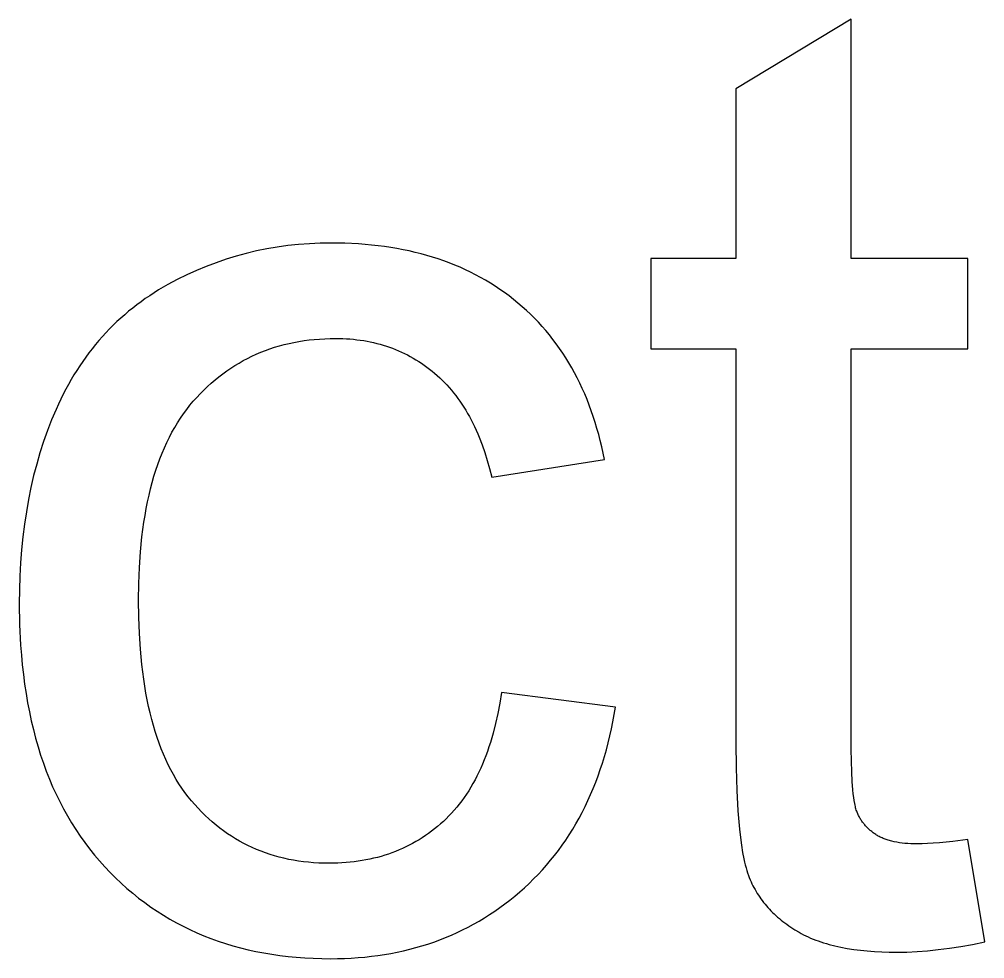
# Model space of a CAD drawing. Extents: x -81 to 81, y -56 to 81.
# Drawn here: x 28.16 to 36.33, y -55.96 to -48.01 of the extents above; entities that cross this region are included whole.
import ezdxf

# ---------------------------------------------------------------- set-up
doc = ezdxf.new("R2010")
doc.units = 0
doc.layers.add('MOSFET', color=7, linetype='CONTINUOUS')

msp = doc.modelspace()

# ---------------------------------------------------------------- linework, layer by layer
at = {"layer": 'MOSFET'}
for p, q in [((35.2025, -48.0102), (34.2263, -48.5992)), ((35.2025, -50.0334), (35.2025, -48.0102)), ((34.2263, -48.5992), (34.2263, -50.0334)), ((30.6166, -49.908), (30.5254, -49.9149)), ((30.7087, -49.9039), (30.6166, -49.908)), ((30.8016, -49.9025), (30.7087, -49.9039)), ((30.9182, -49.9044), (30.8016, -49.9025)), ((31.0321, -49.91), (30.9182, -49.9044)), ((31.0881, -49.9142), (31.0321, -49.91)), ((30.0825, -49.9905), (29.9965, -50.0138)), ((30.1693, -49.9698), (30.0825, -49.9905)), ((30.257, -49.952), (30.1693, -49.9698)), ((30.3456, -49.9369), (30.257, -49.952)), ((30.4351, -49.9245), (30.3456, -49.9369)), ((30.5254, -49.9149), (30.4351, -49.9245)), ((31.1433, -49.9193), (31.0881, -49.9142)), ((31.1979, -49.9254), (31.1433, -49.9193)), ((31.2519, -49.9323), (31.1979, -49.9254)), ((31.3051, -49.9403), (31.2519, -49.9323)), ((31.3577, -49.9491), (31.3051, -49.9403)), ((31.4096, -49.9589), (31.3577, -49.9491)), ((31.4609, -49.9696), (31.4096, -49.9589)), ((31.5115, -49.9813), (31.4609, -49.9696)), ((31.5614, -49.9939), (31.5115, -49.9813)), ((31.6106, -50.0074), (31.5614, -49.9939)), ((29.8272, -50.0688), (29.7439, -50.1004)), ((29.9114, -50.0399), (29.8272, -50.0688)), ((29.9965, -50.0138), (29.9114, -50.0399)), ((31.6592, -50.0218), (31.6106, -50.0074)), ((31.7071, -50.0372), (31.6592, -50.0218)), ((31.7543, -50.0535), (31.7071, -50.0372)), ((31.8008, -50.0707), (31.7543, -50.0535)), ((31.8467, -50.0889), (31.8008, -50.0707)), ((33.5065, -50.0334), (33.5065, -50.7969)), ((34.2263, -50.0334), (33.5065, -50.0334)), ((36.1895, -50.0334), (35.2025, -50.0334)), ((36.1895, -50.7969), (36.1895, -50.0334)), ((29.6614, -50.1347), (29.5798, -50.1718)), ((29.7439, -50.1004), (29.6614, -50.1347)), ((31.8919, -50.108), (31.8467, -50.0889)), ((31.9365, -50.1281), (31.8919, -50.108)), ((31.9803, -50.149), (31.9365, -50.1281)), ((32.0235, -50.1709), (31.9803, -50.149)), ((29.4991, -50.2117), (29.4192, -50.2543)), ((29.5798, -50.1718), (29.4991, -50.2117)), ((32.066, -50.1938), (32.0235, -50.1709)), ((32.1079, -50.2175), (32.066, -50.1938)), ((32.1491, -50.2422), (32.1079, -50.2175)), ((29.3411, -50.2996), (29.303, -50.3233)), ((29.3798, -50.2766), (29.3411, -50.2996)), ((29.4192, -50.2543), (29.3798, -50.2766)), ((32.1896, -50.2679), (32.1491, -50.2422)), ((32.2294, -50.2944), (32.1896, -50.2679)), ((32.2686, -50.3219), (32.2294, -50.2944)), ((29.1924, -50.3985), (29.1568, -50.425)), ((29.2286, -50.3728), (29.1924, -50.3985)), ((29.2655, -50.3477), (29.2286, -50.3728)), ((29.303, -50.3233), (29.2655, -50.3477)), ((32.3071, -50.3503), (32.2686, -50.3219)), ((32.3449, -50.3797), (32.3071, -50.3503)), ((32.382, -50.4099), (32.3449, -50.3797)), ((29.0875, -50.4799), (29.0538, -50.5084)), ((29.1218, -50.4521), (29.0875, -50.4799)), ((29.1568, -50.425), (29.1218, -50.4521)), ((32.4182, -50.4409), (32.382, -50.4099)), ((32.4536, -50.4727), (32.4182, -50.4409)), ((32.4882, -50.5052), (32.4536, -50.4727)), ((29.0208, -50.5376), (28.9884, -50.5675)), ((29.0538, -50.5084), (29.0208, -50.5376)), ((32.5219, -50.5386), (32.4882, -50.5052)), ((32.5547, -50.5727), (32.5219, -50.5386)), ((28.9254, -50.6294), (28.8949, -50.6613)), ((28.9566, -50.5981), (28.9254, -50.6294)), ((28.9884, -50.5675), (28.9566, -50.5981)), ((32.5867, -50.6076), (32.5547, -50.5727)), ((32.6179, -50.6433), (32.5867, -50.6076)), ((32.6483, -50.6798), (32.6179, -50.6433)), ((28.8358, -50.7273), (28.8072, -50.7613)), ((28.865, -50.6939), (28.8358, -50.7273)), ((28.8949, -50.6613), (28.865, -50.6939)), ((30.5286, -50.7351), (30.5715, -50.7283)), ((30.5715, -50.7283), (30.6148, -50.7226)), ((30.6148, -50.7226), (30.6587, -50.7179)), ((30.6587, -50.7179), (30.7032, -50.7143)), ((30.7032, -50.7143), (30.7482, -50.7117)), ((30.7482, -50.7117), (30.7937, -50.7101)), ((30.7937, -50.7101), (30.8398, -50.7096)), ((30.8398, -50.7096), (30.8703, -50.7099)), ((30.8703, -50.7099), (30.9006, -50.7108)), ((30.9006, -50.7108), (30.9306, -50.7122)), ((30.9306, -50.7122), (30.9603, -50.7142)), ((30.9603, -50.7142), (30.9897, -50.7168)), ((30.9897, -50.7168), (31.0188, -50.72)), ((31.0188, -50.72), (31.0476, -50.7237)), ((31.0476, -50.7237), (31.0762, -50.728)), ((31.0762, -50.728), (31.1045, -50.7329)), ((32.6778, -50.7171), (32.6483, -50.6798)), ((32.7064, -50.7551), (32.6778, -50.7171)), ((28.7792, -50.796), (28.7518, -50.8313)), ((28.8072, -50.7613), (28.7792, -50.796)), ((30.2056, -50.8264), (30.2441, -50.8114)), ((30.2441, -50.8114), (30.2831, -50.7974)), ((30.2831, -50.7974), (30.3227, -50.7844)), ((30.3227, -50.7844), (30.3628, -50.7724)), ((30.3628, -50.7724), (30.4034, -50.7615)), ((30.4034, -50.7615), (30.4446, -50.7517)), ((30.4446, -50.7517), (30.4864, -50.7428)), ((30.4864, -50.7428), (30.5286, -50.7351)), ((31.1045, -50.7329), (31.1324, -50.7384)), ((31.1324, -50.7384), (31.1602, -50.7444)), ((31.1602, -50.7444), (31.1876, -50.751)), ((31.1876, -50.751), (31.2147, -50.7582)), ((31.2147, -50.7582), (31.2416, -50.766)), ((31.2416, -50.766), (31.2682, -50.7743)), ((31.2682, -50.7743), (31.2945, -50.7832)), ((31.2945, -50.7832), (31.3205, -50.7927)), ((31.3205, -50.7927), (31.3462, -50.8028)), ((31.3462, -50.8028), (31.3717, -50.8134)), ((32.7342, -50.7939), (32.7064, -50.7551)), ((32.7612, -50.8335), (32.7342, -50.7939)), ((33.5065, -50.7969), (34.2263, -50.7969)), ((34.2263, -50.7969), (34.2263, -54.1288)), ((35.2025, -50.7969), (36.1895, -50.7969)), ((35.2025, -54.1834), (35.2025, -50.7969)), ((28.7251, -50.8674), (28.699, -50.9042)), ((28.7518, -50.8313), (28.7251, -50.8674)), ((30.0571, -50.8971), (30.0935, -50.8778)), ((30.0935, -50.8778), (30.1303, -50.8597)), ((30.1303, -50.8597), (30.1677, -50.8425)), ((30.1677, -50.8425), (30.2056, -50.8264)), ((31.3717, -50.8134), (31.3969, -50.8246)), ((31.3969, -50.8246), (31.4217, -50.8364)), ((31.4217, -50.8364), (31.4464, -50.8488)), ((31.4464, -50.8488), (31.4707, -50.8617)), ((31.4707, -50.8617), (31.4947, -50.8753)), ((31.4947, -50.8753), (31.5185, -50.8893)), ((31.5185, -50.8893), (31.542, -50.904)), ((32.7873, -50.8739), (32.7612, -50.8335)), ((32.8126, -50.9151), (32.7873, -50.8739)), ((28.6736, -50.9416), (28.6488, -50.9797)), ((28.699, -50.9042), (28.6736, -50.9416)), ((29.9174, -50.9843), (29.9515, -50.9609)), ((29.9515, -50.9609), (29.9862, -50.9386)), ((29.9862, -50.9386), (30.0214, -50.9173)), ((30.0214, -50.9173), (30.0571, -50.8971)), ((31.542, -50.904), (31.5651, -50.9193)), ((31.5651, -50.9193), (31.5881, -50.9351)), ((31.5881, -50.9351), (31.6107, -50.9515)), ((31.6107, -50.9515), (31.633, -50.9684)), ((31.633, -50.9684), (31.6551, -50.986)), ((32.8371, -50.9571), (32.8126, -50.9151)), ((32.8607, -50.9998), (32.8371, -50.9571)), ((28.6246, -51.0185), (28.601, -51.058)), ((28.6488, -50.9797), (28.6246, -51.0185)), ((29.8182, -51.0606), (29.8507, -51.0341)), ((29.8507, -51.0341), (29.8838, -51.0087)), ((29.8838, -51.0087), (29.9174, -50.9843)), ((31.6551, -50.986), (31.6769, -51.0041)), ((31.6769, -51.0041), (31.6983, -51.0228)), ((31.6983, -51.0228), (31.7194, -51.042)), ((31.7194, -51.042), (31.74, -51.0618)), ((32.8835, -51.0433), (32.8607, -50.9998)), ((32.9054, -51.0876), (32.8835, -51.0433)), ((28.5781, -51.0982), (28.5559, -51.1391)), ((28.601, -51.058), (28.5781, -51.0982)), ((29.724, -51.1463), (29.7549, -51.1167)), ((29.7549, -51.1167), (29.7863, -51.0881)), ((29.7863, -51.0881), (29.8182, -51.0606)), ((31.74, -51.0618), (31.7602, -51.0822)), ((31.7602, -51.0822), (31.78, -51.1032)), ((31.78, -51.1032), (31.7994, -51.1247)), ((31.7994, -51.1247), (31.8183, -51.1468)), ((32.9265, -51.1327), (32.9054, -51.0876)), ((32.9467, -51.1786), (32.9265, -51.1327)), ((28.5342, -51.1807), (28.5132, -51.2229)), ((28.5559, -51.1391), (28.5342, -51.1807)), ((29.6346, -51.2413), (29.6639, -51.2086)), ((29.6639, -51.2086), (29.6937, -51.1769)), ((29.6937, -51.1769), (29.724, -51.1463)), ((31.8183, -51.1468), (31.8369, -51.1694)), ((31.8369, -51.1694), (31.8551, -51.1926)), ((31.8551, -51.1926), (31.8728, -51.2164)), ((31.8728, -51.2164), (31.8902, -51.2407)), ((32.9661, -51.2252), (32.9467, -51.1786)), ((28.4928, -51.2659), (28.4731, -51.3095)), ((28.5132, -51.2229), (28.4928, -51.2659)), ((29.5785, -51.3102), (29.6061, -51.2751)), ((29.6061, -51.2751), (29.6346, -51.2413)), ((31.8902, -51.2407), (31.9071, -51.2656)), ((31.9071, -51.2656), (31.9236, -51.2911)), ((31.9236, -51.2911), (31.9397, -51.3171)), ((32.9847, -51.2727), (32.9661, -51.2252)), ((33.0024, -51.3209), (32.9847, -51.2727)), ((28.4731, -51.3095), (28.4354, -51.3983)), ((29.526, -51.3839), (29.5518, -51.3464)), ((29.5518, -51.3464), (29.5785, -51.3102)), ((31.9397, -51.3171), (31.9554, -51.3437)), ((31.9554, -51.3437), (31.9707, -51.3708)), ((31.9707, -51.3708), (31.9856, -51.3985)), ((33.0193, -51.3699), (33.0024, -51.3209)), ((33.0353, -51.4197), (33.0193, -51.3699)), ((28.4354, -51.3983), (28.4002, -51.489)), ((29.454, -51.5035), (29.4771, -51.4625)), ((29.4771, -51.4625), (29.5011, -51.4226)), ((29.5011, -51.4226), (29.526, -51.3839)), ((31.9856, -51.3985), (32, -51.4268)), ((32, -51.4268), (32.0141, -51.4557)), ((32.0141, -51.4557), (32.0277, -51.4851)), ((33.0505, -51.4702), (33.0353, -51.4197)), ((28.4002, -51.489), (28.3674, -51.5815)), ((29.4106, -51.5893), (29.4318, -51.5458)), ((29.4318, -51.5458), (29.454, -51.5035)), ((32.0277, -51.4851), (32.041, -51.5151)), ((32.041, -51.5151), (32.0538, -51.5456)), ((32.0538, -51.5456), (32.0782, -51.6084)), ((33.0648, -51.5216), (33.0505, -51.4702)), ((33.0784, -51.5737), (33.0648, -51.5216)), ((28.3674, -51.5815), (28.3371, -51.6759)), ((29.3902, -51.6341), (29.4106, -51.5893)), ((32.0782, -51.6084), (32.101, -51.6734)), ((33.091, -51.6267), (33.0784, -51.5737)), ((33.1029, -51.6804), (33.091, -51.6267)), ((28.3371, -51.6759), (28.3092, -51.772)), ((29.3522, -51.7271), (29.3707, -51.68)), ((29.3707, -51.68), (29.3902, -51.6341)), ((32.101, -51.6734), (32.1221, -51.7407)), ((33.1138, -51.7348), (33.1029, -51.6804)), ((28.3092, -51.772), (28.2837, -51.8701)), ((29.3178, -51.825), (29.3345, -51.7755)), ((29.3345, -51.7755), (29.3522, -51.7271)), ((32.1221, -51.7407), (32.1416, -51.8103)), ((32.1595, -51.8821), (33.1138, -51.7348)), ((28.2837, -51.8701), (28.2606, -51.9699)), ((29.3019, -51.8758), (29.3178, -51.825)), ((32.1416, -51.8103), (32.1595, -51.8821)), ((29.2729, -51.9809), (29.287, -51.9277)), ((29.287, -51.9277), (29.3019, -51.8758)), ((28.2606, -51.9699), (28.2399, -52.0716)), ((29.2476, -52.0909), (29.2598, -52.0353)), ((29.2598, -52.0353), (29.2729, -51.9809)), ((28.2399, -52.0716), (28.2217, -52.1751)), ((29.2363, -52.1477), (29.2476, -52.0909)), ((28.2217, -52.1751), (28.2059, -52.2804)), ((29.2259, -52.2057), (29.2363, -52.1477)), ((28.2059, -52.2804), (28.1926, -52.3876)), ((29.2001, -52.387), (29.2164, -52.2649)), ((29.2164, -52.2649), (29.2259, -52.2057)), ((28.1926, -52.3876), (28.1817, -52.4966)), ((29.1874, -52.5139), (29.2001, -52.387)), ((28.1817, -52.4966), (28.1732, -52.6074)), ((29.1783, -52.6457), (29.1874, -52.5139)), ((28.1732, -52.6074), (28.1671, -52.7201)), ((29.1729, -52.7822), (29.1783, -52.6457)), ((28.1671, -52.7201), (28.1635, -52.8346)), ((28.1635, -52.8346), (28.1622, -52.9509)), ((29.1711, -52.9237), (29.1729, -52.7822)), ((29.1728, -53.067), (29.1711, -52.9237)), ((28.1622, -52.9509), (28.1651, -53.1296)), ((29.1781, -53.2054), (29.1728, -53.067)), ((28.1651, -53.1296), (28.1735, -53.303)), ((29.1868, -53.3389), (29.1781, -53.2054)), ((28.1735, -53.303), (28.1799, -53.3878)), ((29.199, -53.4673), (29.1868, -53.3389)), ((28.1799, -53.3878), (28.1876, -53.4712)), ((28.1876, -53.4712), (28.1968, -53.5533)), ((29.2148, -53.5907), (29.199, -53.4673)), ((28.1968, -53.5533), (28.2074, -53.6341)), ((28.2074, -53.6341), (28.2194, -53.7136)), ((29.2239, -53.6506), (29.2148, -53.5907)), ((29.234, -53.7092), (29.2239, -53.6506)), ((28.2194, -53.7136), (28.2328, -53.7918)), ((29.2449, -53.7665), (29.234, -53.7092)), ((32.2413, -53.7035), (32.2272, -53.794)), ((33.2065, -53.8289), (32.2413, -53.7035)), ((28.2328, -53.7918), (28.2476, -53.8686)), ((29.2567, -53.8227), (29.2449, -53.7665)), ((29.2694, -53.8775), (29.2567, -53.8227)), ((32.2272, -53.794), (32.211, -53.8816)), ((33.1962, -53.8909), (33.2065, -53.8289)), ((28.2476, -53.8686), (28.2638, -53.9441)), ((29.2829, -53.9312), (29.2694, -53.8775)), ((32.211, -53.8816), (32.1925, -53.9661)), ((33.1848, -53.952), (33.1962, -53.8909)), ((28.2638, -53.9441), (28.2815, -54.0184)), ((29.2973, -53.9835), (29.2829, -53.9312)), ((29.3126, -54.0347), (29.2973, -53.9835)), ((32.1925, -53.9661), (32.1718, -54.0477)), ((33.1726, -54.0122), (33.1848, -53.952)), ((28.2815, -54.0184), (28.3005, -54.0913)), ((29.3287, -54.0845), (29.3126, -54.0347)), ((32.1718, -54.0477), (32.1606, -54.0874)), ((33.1451, -54.1302), (33.1593, -54.0716)), ((33.1593, -54.0716), (33.1726, -54.0122)), ((28.3005, -54.0913), (28.321, -54.1629)), ((29.3458, -54.1332), (29.3287, -54.0845)), ((29.3637, -54.1806), (29.3458, -54.1332)), ((32.1489, -54.1263), (32.1366, -54.1645)), ((32.1606, -54.0874), (32.1489, -54.1263)), ((33.1299, -54.1879), (33.1451, -54.1302)), ((34.2263, -54.1288), (34.2282, -54.3402)), ((28.321, -54.1629), (28.3429, -54.2331)), ((28.3429, -54.2331), (28.3662, -54.3021)), ((29.3825, -54.2267), (29.3637, -54.1806)), ((29.4021, -54.2716), (29.3825, -54.2267)), ((32.1103, -54.2386), (32.0964, -54.2746)), ((32.1237, -54.2019), (32.1103, -54.2386)), ((32.1366, -54.1645), (32.1237, -54.2019)), ((33.1137, -54.2448), (33.1299, -54.1879)), ((35.2033, -54.2837), (35.2025, -54.1834)), ((28.3662, -54.3021), (28.3909, -54.3697)), ((29.4226, -54.3153), (29.4021, -54.2716)), ((29.444, -54.3577), (29.4226, -54.3153)), ((32.0819, -54.3098), (32.0668, -54.3442)), ((32.0964, -54.2746), (32.0819, -54.3098)), ((33.0785, -54.356), (33.0966, -54.3008)), ((33.0966, -54.3008), (33.1137, -54.2448)), ((35.2057, -54.3746), (35.2033, -54.2837)), ((28.3909, -54.3697), (28.417, -54.4361)), ((29.4663, -54.3988), (29.444, -54.3577)), ((29.4894, -54.4388), (29.4663, -54.3988)), ((32.0512, -54.378), (32.035, -54.4109)), ((32.0668, -54.3442), (32.0512, -54.378)), ((33.0595, -54.4103), (33.0785, -54.356)), ((34.2282, -54.3402), (34.2338, -54.5325)), ((35.2097, -54.4561), (35.2057, -54.3746)), ((28.417, -54.4361), (28.4445, -54.5011)), ((29.5135, -54.4774), (29.4894, -54.4388)), ((29.5384, -54.5148), (29.5135, -54.4774)), ((32.001, -54.4746), (31.9832, -54.5053)), ((32.0183, -54.4431), (32.001, -54.4746)), ((32.035, -54.4109), (32.0183, -54.4431)), ((33.0185, -54.5164), (33.0395, -54.4638)), ((33.0395, -54.4638), (33.0595, -54.4103)), ((35.2154, -54.5283), (35.2097, -54.4561)), ((28.4445, -54.5011), (28.4734, -54.5648)), ((28.4734, -54.5648), (28.5038, -54.6271)), ((29.5641, -54.551), (29.5384, -54.5148)), ((29.5908, -54.5859), (29.5641, -54.551)), ((31.9459, -54.5646), (31.9264, -54.593)), ((31.9648, -54.5353), (31.9459, -54.5646)), ((31.9832, -54.5053), (31.9648, -54.5353)), ((32.9737, -54.6191), (32.9966, -54.5682)), ((32.9966, -54.5682), (33.0185, -54.5164)), ((34.2338, -54.5325), (34.2432, -54.7059)), ((35.2188, -54.5609), (35.2154, -54.5283)), ((35.2227, -54.5911), (35.2188, -54.5609)), ((28.5038, -54.6271), (28.5355, -54.6882)), ((29.6183, -54.6196), (29.5908, -54.5859)), ((29.6465, -54.6522), (29.6183, -54.6196)), ((31.8857, -54.6478), (31.8646, -54.674)), ((31.9063, -54.6208), (31.8857, -54.6478)), ((31.9264, -54.593), (31.9063, -54.6208)), ((32.9498, -54.6692), (32.9737, -54.6191)), ((35.2269, -54.619), (35.2227, -54.5911)), ((35.2316, -54.6445), (35.2269, -54.619)), ((35.2341, -54.6564), (35.2316, -54.6445)), ((28.5355, -54.6882), (28.5687, -54.748)), ((29.6752, -54.6837), (29.6465, -54.6522)), ((29.7045, -54.7142), (29.6752, -54.6837)), ((29.7343, -54.7436), (29.7045, -54.7142)), ((31.8206, -54.7243), (31.7978, -54.7483)), ((31.8429, -54.6996), (31.8206, -54.7243)), ((31.8646, -54.674), (31.8429, -54.6996)), ((32.8992, -54.7669), (32.925, -54.7185)), ((32.925, -54.7185), (32.9498, -54.6692)), ((34.2432, -54.7059), (34.2563, -54.8603)), ((35.2367, -54.6677), (35.2341, -54.6564)), ((35.2393, -54.6784), (35.2367, -54.6677)), ((35.2421, -54.6886), (35.2393, -54.6784)), ((35.245, -54.6981), (35.2421, -54.6886)), ((35.248, -54.7071), (35.245, -54.6981)), ((35.2511, -54.7155), (35.248, -54.7071)), ((35.2527, -54.7194), (35.2511, -54.7155)), ((35.2543, -54.7232), (35.2527, -54.7194)), ((35.2576, -54.7307), (35.2543, -54.7232)), ((35.261, -54.738), (35.2576, -54.7307)), ((28.5687, -54.748), (28.6033, -54.8064)), ((28.6033, -54.8064), (28.6392, -54.8635)), ((29.7647, -54.772), (29.7343, -54.7436)), ((29.7955, -54.7994), (29.7647, -54.772)), ((29.827, -54.8257), (29.7955, -54.7994)), ((31.7505, -54.7941), (31.7261, -54.8159)), ((31.7744, -54.7716), (31.7505, -54.7941)), ((31.7978, -54.7483), (31.7744, -54.7716)), ((32.8725, -54.8144), (32.8992, -54.7669)), ((35.2645, -54.7453), (35.261, -54.738)), ((35.2682, -54.7525), (35.2645, -54.7453)), ((35.272, -54.7595), (35.2682, -54.7525)), ((35.276, -54.7665), (35.272, -54.7595)), ((35.2801, -54.7734), (35.276, -54.7665)), ((35.2843, -54.7802), (35.2801, -54.7734)), ((35.2886, -54.7868), (35.2843, -54.7802)), ((35.293, -54.7934), (35.2886, -54.7868)), ((35.2976, -54.7999), (35.293, -54.7934)), ((35.3023, -54.8063), (35.2976, -54.7999)), ((35.3072, -54.8126), (35.3023, -54.8063)), ((35.3121, -54.8188), (35.3072, -54.8126)), ((28.6392, -54.8635), (28.6766, -54.9193)), ((29.8589, -54.8511), (29.827, -54.8257)), ((29.8914, -54.8753), (29.8589, -54.8511)), ((29.9244, -54.8986), (29.8914, -54.8753)), ((31.6507, -54.8772), (31.6249, -54.8963)), ((31.6762, -54.8575), (31.6507, -54.8772)), ((31.7014, -54.8371), (31.6762, -54.8575)), ((31.7261, -54.8159), (31.7014, -54.8371)), ((32.8161, -54.907), (32.8448, -54.8611)), ((32.8448, -54.8611), (32.8725, -54.8144)), ((34.2563, -54.8603), (34.2643, -54.9303)), ((35.3172, -54.8249), (35.3121, -54.8188)), ((35.3224, -54.8309), (35.3172, -54.8249)), ((35.3278, -54.8369), (35.3224, -54.8309)), ((35.3332, -54.8427), (35.3278, -54.8369)), ((35.3389, -54.8484), (35.3332, -54.8427)), ((35.3446, -54.854), (35.3389, -54.8484)), ((35.3504, -54.8596), (35.3446, -54.854)), ((35.3564, -54.865), (35.3504, -54.8596)), ((35.3625, -54.8704), (35.3564, -54.865)), ((35.3688, -54.8756), (35.3625, -54.8704)), ((35.3751, -54.8807), (35.3688, -54.8756)), ((35.3816, -54.8858), (35.3751, -54.8807)), ((35.3883, -54.8908), (35.3816, -54.8858)), ((35.395, -54.8956), (35.3883, -54.8908)), ((35.4019, -54.9004), (35.395, -54.8956)), ((28.6766, -54.9193), (28.7154, -54.9738)), ((28.7154, -54.9738), (28.7557, -55.027)), ((29.9579, -54.9208), (29.9244, -54.8986)), ((29.992, -54.942), (29.9579, -54.9208)), ((30.0266, -54.9621), (29.992, -54.942)), ((30.0617, -54.9812), (30.0266, -54.9621)), ((31.5176, -54.9655), (31.4899, -54.9811)), ((31.545, -54.9492), (31.5176, -54.9655)), ((31.572, -54.9323), (31.545, -54.9492)), ((31.5986, -54.9146), (31.572, -54.9323)), ((31.6249, -54.8963), (31.5986, -54.9146)), ((32.7558, -54.9962), (32.7864, -54.952)), ((32.7864, -54.952), (32.8161, -54.907)), ((34.2643, -54.9303), (34.2732, -54.9956)), ((35.4089, -54.9051), (35.4019, -54.9004)), ((35.416, -54.9096), (35.4089, -54.9051)), ((35.4233, -54.9141), (35.416, -54.9096)), ((35.4307, -54.9185), (35.4233, -54.9141)), ((35.4384, -54.9227), (35.4307, -54.9185)), ((35.4462, -54.9268), (35.4384, -54.9227)), ((35.4542, -54.9307), (35.4462, -54.9268)), ((35.4624, -54.9345), (35.4542, -54.9307)), ((35.4708, -54.9382), (35.4624, -54.9345)), ((35.4794, -54.9417), (35.4708, -54.9382)), ((35.4882, -54.9451), (35.4794, -54.9417)), ((35.4972, -54.9484), (35.4882, -54.9451)), ((35.5064, -54.9515), (35.4972, -54.9484)), ((35.5158, -54.9545), (35.5064, -54.9515)), ((35.5254, -54.9573), (35.5158, -54.9545)), ((35.5352, -54.96), (35.5254, -54.9573)), ((35.5452, -54.9626), (35.5352, -54.96)), ((35.5658, -54.9673), (35.5452, -54.9626)), ((35.5871, -54.9714), (35.5658, -54.9673)), ((35.6093, -54.975), (35.5871, -54.9714)), ((35.6322, -54.9781), (35.6093, -54.975)), ((35.9482, -54.9755), (35.896, -54.9796)), ((36.0624, -54.9635), (35.9482, -54.9755)), ((36.1895, -54.9468), (36.0624, -54.9635)), ((36.3313, -55.8139), (36.1895, -54.9468)), ((28.7557, -55.027), (28.7973, -55.0788)), ((30.0974, -54.9993), (30.0617, -54.9812)), ((30.1336, -55.0164), (30.0974, -54.9993)), ((30.1703, -55.0324), (30.1336, -55.0164)), ((30.2076, -55.0474), (30.1703, -55.0324)), ((30.2454, -55.0613), (30.2076, -55.0474)), ((31.3456, -55.0486), (31.3156, -55.06)), ((31.3752, -55.0364), (31.3456, -55.0486)), ((31.4044, -55.0236), (31.3752, -55.0364)), ((31.4333, -55.0101), (31.4044, -55.0236)), ((31.4618, -54.9959), (31.4333, -55.0101)), ((31.4899, -54.9811), (31.4618, -54.9959)), ((32.6917, -55.082), (32.7243, -55.0395)), ((32.7243, -55.0395), (32.7558, -54.9962)), ((34.2732, -54.9956), (34.283, -55.0562)), ((34.283, -55.0562), (34.2938, -55.112)), ((35.6559, -54.9806), (35.6322, -54.9781)), ((35.6804, -54.9825), (35.6559, -54.9806)), ((35.7057, -54.9839), (35.6804, -54.9825)), ((35.7318, -54.9847), (35.7057, -54.9839)), ((35.7587, -54.985), (35.7318, -54.9847)), ((35.8012, -54.9844), (35.7587, -54.985)), ((35.847, -54.9826), (35.8012, -54.9844)), ((35.896, -54.9796), (35.847, -54.9826)), ((28.7973, -55.0788), (28.8403, -55.1294)), ((28.8403, -55.1294), (28.8848, -55.1786)), ((30.2837, -55.0742), (30.2454, -55.0613)), ((30.3226, -55.0861), (30.2837, -55.0742)), ((30.362, -55.0969), (30.3226, -55.0861)), ((30.4019, -55.1068), (30.362, -55.0969)), ((30.4424, -55.1155), (30.4019, -55.1068)), ((30.4834, -55.1233), (30.4424, -55.1155)), ((30.5249, -55.13), (30.4834, -55.1233)), ((30.567, -55.1357), (30.5249, -55.13)), ((30.6096, -55.1403), (30.567, -55.1357)), ((30.6527, -55.144), (30.6096, -55.1403)), ((30.9613, -55.1399), (30.9268, -55.1431)), ((30.9953, -55.1361), (30.9613, -55.1399)), ((31.029, -55.1316), (30.9953, -55.1361)), ((31.0624, -55.1264), (31.029, -55.1316)), ((31.0953, -55.1206), (31.0624, -55.1264)), ((31.1279, -55.114), (31.0953, -55.1206)), ((31.1601, -55.1067), (31.1279, -55.114)), ((31.192, -55.0988), (31.1601, -55.1067)), ((31.2234, -55.0901), (31.192, -55.0988)), ((31.2545, -55.0808), (31.2234, -55.0901)), ((31.2853, -55.0707), (31.2545, -55.0808)), ((31.3156, -55.06), (31.2853, -55.0707)), ((32.6238, -55.1644), (32.6582, -55.1236)), ((32.6582, -55.1236), (32.6917, -55.082)), ((34.2938, -55.112), (34.2995, -55.1381)), ((34.2995, -55.1381), (34.3055, -55.163)), ((28.8848, -55.1786), (28.9304, -55.2264)), ((30.6964, -55.1465), (30.6527, -55.144)), ((30.7406, -55.1481), (30.6964, -55.1465)), ((30.7853, -55.1486), (30.7406, -55.1481)), ((30.8212, -55.1483), (30.7853, -55.1486)), ((30.8568, -55.1472), (30.8212, -55.1483)), ((30.892, -55.1455), (30.8568, -55.1472)), ((30.9268, -55.1431), (30.892, -55.1455)), ((32.5519, -55.2434), (32.5883, -55.2043)), ((32.5883, -55.2043), (32.6238, -55.1644)), ((34.3055, -55.163), (34.3117, -55.1868)), ((34.3117, -55.1868), (34.3182, -55.2093)), ((34.3182, -55.2093), (34.3248, -55.2307)), ((28.9304, -55.2264), (28.9769, -55.2727)), ((28.9769, -55.2727), (29.0244, -55.3175)), ((32.4763, -55.319), (32.5146, -55.2816)), ((32.5146, -55.2816), (32.5519, -55.2434)), ((34.3248, -55.2307), (34.3318, -55.2509)), ((34.3318, -55.2509), (34.3389, -55.2699)), ((34.3389, -55.2699), (34.3463, -55.2877)), ((34.3463, -55.2877), (34.354, -55.3048)), ((29.0244, -55.3175), (29.0727, -55.3607)), ((29.0727, -55.3607), (29.122, -55.4025)), ((32.3967, -55.3913), (32.437, -55.3556)), ((32.437, -55.3556), (32.4763, -55.319)), ((34.354, -55.3048), (34.362, -55.3217)), ((34.362, -55.3217), (34.3703, -55.3384)), ((34.3703, -55.3384), (34.379, -55.3548)), ((34.379, -55.3548), (34.388, -55.3711)), ((34.388, -55.3711), (34.3974, -55.3872)), ((29.122, -55.4025), (29.1722, -55.4427)), ((29.1722, -55.4427), (29.2232, -55.4814)), ((32.2719, -55.4921), (32.3141, -55.4596)), ((32.3141, -55.4596), (32.3557, -55.426)), ((32.3557, -55.426), (32.3967, -55.3913)), ((34.3974, -55.3872), (34.4071, -55.4031)), ((34.4071, -55.4031), (34.4172, -55.4187)), ((34.4172, -55.4187), (34.4276, -55.4342)), ((34.4276, -55.4342), (34.4383, -55.4494)), ((34.4383, -55.4494), (34.4494, -55.4644)), ((34.4494, -55.4644), (34.4608, -55.4793)), ((29.2232, -55.4814), (29.2752, -55.5186)), ((29.2752, -55.5186), (29.3281, -55.5542)), ((32.1858, -55.5539), (32.2292, -55.5236)), ((32.2292, -55.5236), (32.2719, -55.4921)), ((34.4608, -55.4793), (34.4726, -55.4939)), ((34.4726, -55.4939), (34.4847, -55.5083)), ((34.4847, -55.5083), (34.4971, -55.5225)), ((34.4971, -55.5225), (34.5099, -55.5365)), ((34.5099, -55.5365), (34.523, -55.5503)), ((29.3281, -55.5542), (29.3819, -55.5884)), ((29.3819, -55.5884), (29.4367, -55.621)), ((29.4367, -55.621), (29.4923, -55.6521)), ((32.0523, -55.6382), (32.0974, -55.6112)), ((32.0974, -55.6112), (32.1419, -55.5831)), ((32.1419, -55.5831), (32.1858, -55.5539)), ((34.523, -55.5503), (34.5365, -55.5638)), ((34.5365, -55.5638), (34.5503, -55.5772)), ((34.5503, -55.5772), (34.5644, -55.5904)), ((34.5644, -55.5904), (34.5789, -55.6033)), ((34.5789, -55.6033), (34.5937, -55.6161)), ((34.5937, -55.6161), (34.6089, -55.6286)), ((34.6089, -55.6286), (34.6244, -55.6409)), ((29.4923, -55.6521), (29.5488, -55.6817)), ((29.5488, -55.6817), (29.6063, -55.7098)), ((29.6063, -55.7098), (29.6647, -55.7364)), ((31.8662, -55.7352), (31.9136, -55.7126)), ((31.9136, -55.7126), (31.9604, -55.6889)), ((31.9604, -55.6889), (32.0067, -55.6641)), ((32.0067, -55.6641), (32.0523, -55.6382)), ((34.6244, -55.6409), (34.6403, -55.6531)), ((34.6403, -55.6531), (34.6564, -55.665)), ((34.6564, -55.665), (34.673, -55.6767)), ((34.673, -55.6767), (34.6898, -55.6882)), ((34.6898, -55.6882), (34.7246, -55.7106)), ((34.7246, -55.7106), (34.7607, -55.7321)), ((29.6647, -55.7364), (29.7239, -55.7614)), ((29.7239, -55.7614), (29.7841, -55.7849)), ((29.7841, -55.7849), (29.8452, -55.807)), ((31.7205, -55.7964), (31.7696, -55.7771)), ((31.7696, -55.7771), (31.8182, -55.7567)), ((31.8182, -55.7567), (31.8662, -55.7352)), ((34.7607, -55.7321), (34.7794, -55.7425)), ((34.7794, -55.7425), (34.7985, -55.7526)), ((34.7985, -55.7526), (34.8181, -55.7623)), ((34.8181, -55.7623), (34.8381, -55.7717)), ((34.8381, -55.7717), (34.8586, -55.7808)), ((34.8586, -55.7808), (34.8796, -55.7896)), ((34.8796, -55.7896), (34.9011, -55.798)), ((29.8452, -55.807), (29.9072, -55.8274)), ((29.9072, -55.8274), (29.9701, -55.8464)), ((29.9701, -55.8464), (30.034, -55.8639)), ((30.034, -55.8639), (30.0987, -55.8798)), ((31.466, -55.8763), (31.5181, -55.8625)), ((31.5181, -55.8625), (31.5696, -55.8477)), ((31.5696, -55.8477), (31.6204, -55.8317)), ((31.6204, -55.8317), (31.6708, -55.8146)), ((31.6708, -55.8146), (31.7205, -55.7964)), ((34.9011, -55.798), (34.923, -55.8061)), ((34.923, -55.8061), (34.9454, -55.8138)), ((34.9454, -55.8138), (34.9682, -55.8213)), ((34.9682, -55.8213), (34.9915, -55.8284)), ((34.9915, -55.8284), (35.0153, -55.8351)), ((35.0153, -55.8351), (35.0643, -55.8477)), ((35.0643, -55.8477), (35.1152, -55.8589)), ((35.1152, -55.8589), (35.1679, -55.8688)), ((35.1679, -55.8688), (35.2226, -55.8774)), ((35.9387, -55.8793), (36.0327, -55.8671)), ((36.0327, -55.8671), (36.1295, -55.8521)), ((36.1295, -55.8521), (36.229, -55.8344)), ((36.229, -55.8344), (36.3313, -55.8139)), ((30.0987, -55.8798), (30.1644, -55.8942)), ((30.1644, -55.8942), (30.2309, -55.9071)), ((30.2309, -55.9071), (30.2984, -55.9185)), ((30.2984, -55.9185), (30.3668, -55.9284)), ((30.3668, -55.9284), (30.4361, -55.9367)), ((30.4361, -55.9367), (30.5063, -55.9435)), ((30.5063, -55.9435), (30.5774, -55.9489)), ((30.5774, -55.9489), (30.6494, -55.9527)), ((30.6494, -55.9527), (30.7223, -55.9549)), ((30.7223, -55.9549), (30.7962, -55.9557)), ((30.7962, -55.9557), (30.8552, -55.9551)), ((30.8552, -55.9551), (30.9136, -55.9535)), ((30.9136, -55.9535), (30.9715, -55.9507)), ((30.9715, -55.9507), (31.0288, -55.9469)), ((31.0288, -55.9469), (31.0855, -55.9419)), ((31.0855, -55.9419), (31.1416, -55.9358)), ((31.1416, -55.9358), (31.1971, -55.9287)), ((31.1971, -55.9287), (31.252, -55.9204)), ((31.252, -55.9204), (31.3064, -55.911)), ((31.3064, -55.911), (31.3602, -55.9006)), ((31.3602, -55.9006), (31.4134, -55.889)), ((31.4134, -55.889), (31.466, -55.8763)), ((35.2226, -55.8774), (35.2791, -55.8846)), ((35.2791, -55.8846), (35.3374, -55.8906)), ((35.3374, -55.8906), (35.3977, -55.8952)), ((35.3977, -55.8952), (35.4598, -55.8985)), ((35.4598, -55.8985), (35.5238, -55.9005)), ((35.5238, -55.9005), (35.5896, -55.9012)), ((35.5896, -55.9012), (35.6728, -55.8998)), ((35.6728, -55.8998), (35.7587, -55.8957)), ((35.7587, -55.8957), (35.8473, -55.8889)), ((35.8473, -55.8889), (35.9387, -55.8793))]:
    msp.add_line(p, q, dxfattribs=at)

doc.saveas('drawing.dxf')
